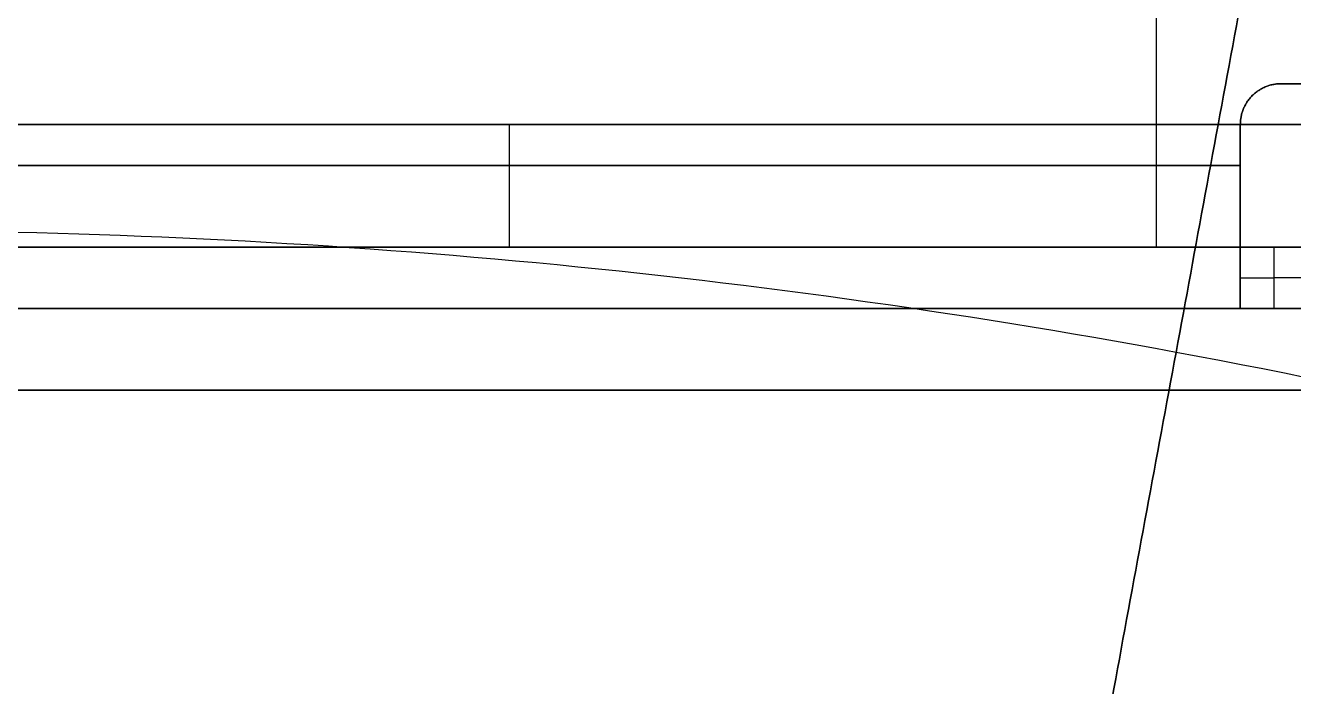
# Model space of a CAD drawing. Header units: millimetres. Extents: x 20.2 to 60.2, y 0 to 42.2.
# Drawn here: x 40.576 to 43.533, y 35.938 to 37.478 of the extents above; entities that cross this region are included whole.
import ezdxf

# ---------------------------------------------------------------- set-up
doc = ezdxf.new("R2010")
doc.units = ezdxf.units.MM
doc.layers.add('CHARGING$Platiene Rund Transmitter', color=178, linetype='Continuous', true_color=0x000000)

msp = doc.modelspace()

# ---------------------------------------------------------------- linework, layer by layer
at = {"layer": 'CHARGING$Platiene Rund Transmitter', "color": 254, "true_color": 0xcad1ee}
for p, q in [((43.5043, 37.3421, -2.8767), (43.5995, 37.3421, -2.8767)), ((43.4091, 37.1517, -2.8767), (43.4091, 37.2469, -2.8767)), ((43.4091, 37.1993, -2.8053), (43.4091, 37.1993, -2.9481)), ((43.4091, 36.8382, -2.728), (43.4091, 36.9984, -2.728)), ((43.4091, 36.985, -2.7071), (43.4091, 36.985, -2.9035)), ((36.3197, 36.9612, -1.396), (44.0709, 36.9612, -1.396)), ((43.5755, 36.9612, -2.3054), (36.8151, 36.9612, -2.3054)), ((43.5755, 36.8184, -2.3054), (36.8151, 36.8184, -2.3054))]:
    msp.add_line(p, q, dxfattribs=at)
for points in [[(43.2139, 37.2469, -2.8053), (43.2139, 39.0876, -2.8053), (43.2139, 40.9283, -2.8053)], [(43.2139, 37.2469, 0.0133), (43.2139, 39.0876, 0.0133), (43.2139, 40.9283, 0.0133)], [(43.2139, 37.2469, -2.8053), (43.2139, 39.0876, -2.8053), (43.2139, 40.9283, -2.8053)], [(43.5995, 37.3421, -2.9481), (43.5519, 37.3421, -2.9481), (43.5043, 37.3421, -2.9481)], [(43.5043, 37.3421, -2.8053), (43.5519, 37.3421, -2.8053), (43.5995, 37.3421, -2.8053)], [(43.5043, 37.3421, -2.8053), (43.5043, 37.3421, -2.8767), (43.5043, 37.3421, -2.9481)], [(43.2139, 37.2469, 0.0133), (40.1953, 37.2469, 0.0133), (37.1767, 37.2469, 0.0133)], [(40.1953, 37.2469, -2.8053), (41.7046, 37.2469, -2.8053), (43.2139, 37.2469, -2.8053)], [(43.4091, 37.2469, -2.9481), (43.4091, 37.1993, -2.9481), (43.4091, 37.1517, -2.9481)], [(43.4091, 37.1517, -2.8053), (43.4091, 37.1993, -2.8053), (43.4091, 37.2469, -2.8053)], [(43.4091, 37.2469, -2.9481), (43.4091, 37.2469, -2.8767), (43.4091, 37.2469, -2.8053)], [(43.4091, 37.1517, -2.9481), (40.1953, 37.1517, -2.9481), (36.9815, 37.1517, -2.9481)], [(36.9815, 37.1517, -2.8053), (40.1953, 37.1517, -2.8053), (43.4091, 37.1517, -2.8053)], [(43.4091, 37.1517, -2.8053), (43.4091, 37.1517, -2.8767), (43.4091, 37.1517, -2.9481)], [(43.8516, 36.9612, -1.9959), (40.1953, 36.9612, -1.9959), (36.5389, 36.9612, -1.9959)], [(43.4091, 36.9612, -2.6149), (40.1953, 36.9612, -2.6149), (36.9815, 36.9612, -2.6149)], [(43.2139, 36.9612, -0.2724), (40.1953, 36.9612, -0.2724), (37.1767, 36.9612, -0.2724)], [(40.1953, 36.9612, -2.5196), (41.7046, 36.9612, -2.5196), (43.2139, 36.9612, -2.5196)], [(43.4091, 36.9612, -2.5078), (43.4091, 36.9612, -2.5613), (43.4091, 36.9612, -2.6149)], [(43.4091, 36.9612, -2.5078), (43.4091, 36.8898, -2.5078), (43.4091, 36.8184, -2.5078)], [(43.4091, 36.8184, -2.5078), (43.4091, 36.8876, -2.5078), (43.4091, 36.9567, -2.5078)], [(43.4883, 36.8184, -2.3531), (43.4883, 36.8898, -2.3531), (43.4883, 36.9612, -2.3531)], [(36.5389, 36.8184, -1.9959), (40.1953, 36.8184, -1.9959), (43.8516, 36.8184, -1.9959)], [(36.9815, 36.8184, -2.6149), (40.1953, 36.8184, -2.6149), (43.4091, 36.8184, -2.6149)], [(43.4091, 36.8184, -2.6149), (43.4091, 36.8184, -2.5613), (43.4091, 36.8184, -2.5078)], [(44.3518, 36.6279, -1.6626), (40.1953, 36.6279, -1.6626), (36.0388, 36.6279, -1.6626)], [(36.0388, 36.6279, -1.8055), (40.1953, 36.6279, -1.8055), (44.3518, 36.6279, -1.8055)]]:
    msp.add_open_spline(points, degree=2, dxfattribs=at)
at = {"layer": 'CHARGING$Platiene Rund Transmitter', "color": 86, "true_color": 0x118002}
for points in [[(40.1659, 40), (41.3857, 40.0001), (43.8987, 39.7694), (47.6262, 38.6978), (51.2105, 36.8409), (54.4087, 34.243), (57.0069, 31.0445), (58.8637, 27.4605), (59.9354, 23.7328), (60.2778, 20), (59.9354, 16.2672), (58.8637, 12.5397), (57.0069, 8.9554), (54.4089, 5.7572), (51.2104, 3.159), (47.6264, 1.3023), (43.8987, 0.2305), (40.1659, -0.1119), (36.4332, 0.2305), (32.7057, 1.3022), (29.1213, 3.1591), (25.9232, 5.757), (23.3249, 8.9555), (21.4682, 12.5395), (20.3964, 16.2672), (20.054, 20), (20.3964, 23.7328), (21.4681, 27.4603), (23.325, 31.0446), (25.9229, 34.2428), (29.1214, 36.841), (32.7055, 38.6977), (36.4331, 39.7694), (38.9462, 40.0001), (40.1659, 40)], [(40.1659, 40, 1), (41.3857, 40.0001, 1), (43.8987, 39.7694, 1), (47.6262, 38.6978, 1), (51.2105, 36.8409, 1), (54.4087, 34.243, 1), (57.0069, 31.0445, 1), (58.8637, 27.4605, 1), (59.9354, 23.7328, 1), (60.2778, 20, 1), (59.9354, 16.2672, 1), (58.8637, 12.5397, 1), (57.0069, 8.9554, 1), (54.4089, 5.7572, 1), (51.2104, 3.159, 1), (47.6264, 1.3023, 1), (43.8987, 0.2305, 1), (40.1659, -0.1119, 1), (36.4332, 0.2305, 1), (32.7057, 1.3022, 1), (29.1213, 3.1591, 1), (25.9232, 5.757, 1), (23.3249, 8.9555, 1), (21.4682, 12.5395, 1), (20.3964, 16.2672, 1), (20.054, 20, 1), (20.3964, 23.7328, 1), (21.4681, 27.4603, 1), (23.325, 31.0446, 1), (25.9229, 34.2428, 1), (29.1214, 36.841, 1), (32.7055, 38.6977, 1), (36.4331, 39.7694, 1), (38.9462, 40.0001, 1), (40.1659, 40, 1)], [(40.1659, 40, 0.5), (41.3857, 40.0001, 0.5), (43.8987, 39.7694, 0.5), (47.6262, 38.6978, 0.5), (51.2105, 36.8409, 0.5), (54.4087, 34.243, 0.5), (57.0069, 31.0445, 0.5), (58.8637, 27.4605, 0.5), (59.9354, 23.7328, 0.5), (60.2778, 20, 0.5), (59.9354, 16.2672, 0.5), (58.8637, 12.5397, 0.5), (57.0069, 8.9554, 0.5), (54.4089, 5.7572, 0.5), (51.2104, 3.159, 0.5), (47.6264, 1.3023, 0.5), (43.8987, 0.2305, 0.5), (40.1659, -0.1119, 0.5), (36.4332, 0.2305, 0.5), (32.7057, 1.3022, 0.5), (29.1213, 3.1591, 0.5), (25.9232, 5.757, 0.5), (23.3249, 8.9555, 0.5), (21.4682, 12.5395, 0.5), (20.3964, 16.2672, 0.5), (20.054, 20, 0.5), (20.3964, 23.7328, 0.5), (21.4681, 27.4603, 0.5), (23.325, 31.0446, 0.5), (25.9229, 34.2428, 0.5), (29.1214, 36.841, 0.5), (32.7055, 38.6977, 0.5), (36.4331, 39.7694, 0.5), (38.9462, 40.0001, 0.5), (40.1659, 40, 0.5)], [(40.1659, 37), (41.2028, 37.0001), (43.3388, 36.804), (46.5071, 35.8932), (49.5538, 34.3148), (52.2723, 32.1065), (54.4808, 29.3878), (56.059, 26.3414), (56.97, 23.1729), (57.261, 20), (56.97, 16.8272), (56.0591, 13.6588), (54.4807, 10.6121), (52.2725, 7.8936), (49.5537, 5.6852), (46.5073, 4.1069), (43.3388, 3.1959), (40.1659, 2.9049), (36.9931, 3.1959), (33.8247, 4.1068), (30.778, 5.6852), (28.0596, 7.8935), (25.8511, 10.6122), (24.2729, 13.6586), (23.3619, 16.8271), (23.0708, 20), (23.3619, 23.1728), (24.2728, 26.3412), (25.8511, 29.3879), (28.0594, 32.1064), (30.7781, 34.3148), (33.8245, 35.8931), (36.993, 36.804), (39.1292, 37.0001), (40.1659, 37)], [(40.1659, 37, 1), (41.2028, 37.0001, 1), (43.3388, 36.804, 1), (46.5071, 35.8932, 1), (49.5538, 34.3148, 1), (52.2723, 32.1065, 1), (54.4808, 29.3878, 1), (56.059, 26.3414, 1), (56.97, 23.1729, 1), (57.261, 20, 1), (56.97, 16.8272, 1), (56.0591, 13.6588, 1), (54.4807, 10.6121, 1), (52.2725, 7.8936, 1), (49.5537, 5.6852, 1), (46.5073, 4.1069, 1), (43.3388, 3.1959, 1), (40.1659, 2.9049, 1), (36.9931, 3.1959, 1), (33.8247, 4.1068, 1), (30.778, 5.6852, 1), (28.0596, 7.8935, 1), (25.8511, 10.6122, 1), (24.2729, 13.6586, 1), (23.3619, 16.8271, 1), (23.0708, 20, 1), (23.3619, 23.1728, 1), (24.2728, 26.3412, 1), (25.8511, 29.3879, 1), (28.0594, 32.1064, 1), (30.7781, 34.3148, 1), (33.8245, 35.8931, 1), (36.993, 36.804, 1), (39.1292, 37.0001, 1), (40.1659, 37, 1)]]:
    msp.add_open_spline(points, degree=3, knots=[0, 0, 0, 0, 2.996669, 6.173385, 9.482612, 12.862313, 16.242013, 19.55124, 22.727957, 25.724626, 28.721294, 31.898011, 35.207238, 38.586938, 41.966639, 45.275866, 48.452582, 51.449251, 54.44592, 57.622636, 60.931863, 64.311564, 67.691265, 71.000491, 74.177208, 77.173877, 80.170545, 83.347262, 86.656489, 90.036189, 93.41589, 96.725117, 99.901833, 102.898502, 102.898502, 102.898502, 102.898502], dxfattribs=at)
for points in [[(42.7133, 33.7663), (43.2592, 36.7162), (43.8051, 39.6661)], [(43.8051, 39.6661, 1), (43.2592, 36.7162, 1), (42.7133, 33.7663, 1)]]:
    msp.add_open_spline(points, degree=2, dxfattribs=at)
at = {"layer": 'CHARGING$Platiene Rund Transmitter', "color": 254, "true_color": 0xcad1ee}
for points in [[(43.5043, 37.3421, -2.9481), (43.4091, 37.3421, -2.9481), (43.4091, 37.2469, -2.9481)], [(43.4091, 37.2469, -2.8053), (43.4091, 37.3421, -2.8053), (43.5043, 37.3421, -2.8053)], [(43.5043, 37.3421, -2.8767), (43.4091, 37.3421, -2.8767), (43.4091, 37.2469, -2.8767)]]:
    msp.add_rational_spline(points, [1, 0.707106781187, 1], degree=2, dxfattribs=at)
at = {"layer": 'CHARGING$Platiene Rund Transmitter', "color": 254, "true_color": 0xcad1ee, "extrusion": (1, -2.48728e-14, -2.48728e-14)}
msp.add_rational_spline([(41.7046, 37.2469, -2.8053), (41.7046, 36.9612, -2.8053), (41.7046, 36.9612, -2.5196)], [1, 0.707106781187, 1], degree=2, dxfattribs=at)
at = {"layer": 'CHARGING$Platiene Rund Transmitter', "color": 254, "true_color": 0xcad1ee, "extrusion": (1, -4.97456e-14, 4.97456e-14)}
msp.add_rational_spline([(43.2139, 36.9612, -0.2724), (43.2139, 36.9612, 0.0133), (43.2139, 37.2469, 0.0133)], [1, 0.707106781187, 1], degree=2, dxfattribs=at)
at = {"layer": 'CHARGING$Platiene Rund Transmitter', "color": 254, "true_color": 0xcad1ee, "extrusion": (1.86546e-14, -1, 1.30582e-13)}
msp.add_rational_spline([(43.2139, 37.2469, 0.0133), (44.3566, 37.2469, 0.0133), (44.3566, 37.2469, -1.1294)], [1, 0.707106781187, 1], degree=2, dxfattribs=at)
at = {"layer": 'CHARGING$Platiene Rund Transmitter', "color": 254, "true_color": 0xcad1ee, "extrusion": (-1, 4.97456e-14, 4.97456e-14)}
msp.add_rational_spline([(43.2139, 36.9612, -2.5196), (43.2139, 36.9612, -2.8053), (43.2139, 37.2469, -2.8053)], [1, 0.707106781187, 1], degree=2, dxfattribs=at)
at = {"layer": 'CHARGING$Platiene Rund Transmitter', "color": 254, "true_color": 0xcad1ee, "extrusion": (2.48727e-14, 1, -3.73091e-14)}
msp.add_rational_spline([(44.3566, 37.2469, -1.6626), (44.3566, 37.2469, -2.8053), (43.2139, 37.2469, -2.8053)], [1, 0.707106781187, 1], degree=2, dxfattribs=at)
at = {"layer": 'CHARGING$Platiene Rund Transmitter', "color": 254, "true_color": 0xcad1ee, "extrusion": (1, -2.13195e-14, -2.13195e-14)}
msp.add_rational_spline([(43.4091, 36.8184, -2.6149), (43.4091, 36.8184, -2.9481), (43.4091, 37.1517, -2.9481)], [1, 0.707106781187, 1], degree=2, dxfattribs=at)
at = {"layer": 'CHARGING$Platiene Rund Transmitter', "color": 254, "true_color": 0xcad1ee, "extrusion": (1, -3.73092e-14, -3.73092e-14)}
msp.add_rational_spline([(43.4091, 37.1517, -2.8053), (43.4091, 36.9612, -2.8053), (43.4091, 36.9612, -2.6149)], [1, 0.707106781187, 1], degree=2, dxfattribs=at)
at = {"layer": 'CHARGING$Platiene Rund Transmitter', "color": 254, "true_color": 0xcad1ee, "extrusion": (1.65818e-14, -1, 1.24364e-13)}
msp.add_rational_spline([(44.0709, 36.9612, -1.1294), (44.0709, 36.9612, -0.2724), (43.2139, 36.9612, -0.2724)], [1, 0.707106781187, 1], degree=2, dxfattribs=at)
at = {"layer": 'CHARGING$Platiene Rund Transmitter', "color": 254, "true_color": 0xcad1ee, "extrusion": (-5.80364e-14, 1, -1.65818e-14)}
msp.add_rational_spline([(43.2139, 36.9612, -2.5196), (44.0709, 36.9612, -2.5196), (44.0709, 36.9612, -1.6626)], [1, 0.707106781187, 1], degree=2, dxfattribs=at)
at = {"layer": 'CHARGING$Platiene Rund Transmitter', "color": 254, "true_color": 0xcad1ee, "extrusion": (5.00584e-13, -1, -7.27838e-14)}
msp.add_rational_spline([(43.4883, 36.9612, -2.3531), (43.4091, 36.9612, -2.4101), (43.4091, 36.9612, -2.5078)], [1, 0.889896065088, 1], degree=2, dxfattribs=at)
at = {"layer": 'CHARGING$Platiene Rund Transmitter', "color": 254, "true_color": 0xcad1ee, "extrusion": (3.29492e-14, 1, -1.32958e-13)}
msp.add_rational_spline([(43.8516, 36.9612, -1.9959), (43.7334, 36.9612, -2.239), (43.4883, 36.9612, -2.3531)], [1, 0.942426913055, 1], degree=2, dxfattribs=at)
at = {"layer": 'CHARGING$Platiene Rund Transmitter', "color": 254, "true_color": 0xcad1ee, "extrusion": (-1.49237e-13, -1, -2.91135e-13)}
msp.add_rational_spline([(43.4091, 36.8898, -2.5078), (43.4091, 36.8898, -2.4101), (43.4883, 36.8898, -2.3531)], [1, 0.824859897823, 0.859175347501], degree=2, dxfattribs=at)
at = {"layer": 'CHARGING$Platiene Rund Transmitter', "color": 254, "true_color": 0xcad1ee, "extrusion": (-6.00754e-14, 1, -1.12831e-13)}
msp.add_rational_spline([(43.8577, 36.8896, -1.9831), (43.7406, 36.8896, -2.2356), (43.4883, 36.8896, -2.3531)], [0.880433029547, 0.826820291161, 0.880140749392], degree=2, dxfattribs=at)
at = {"layer": 'CHARGING$Platiene Rund Transmitter', "color": 254, "true_color": 0xcad1ee, "extrusion": (-4.48244e-13, -1, -3.26249e-26)}
msp.add_rational_spline([(43.4091, 36.8184, -2.5078), (43.4091, 36.8184, -2.4101), (43.4883, 36.8184, -2.3531)], [1, 0.889896065088, 1], degree=2, dxfattribs=at)
at = {"layer": 'CHARGING$Platiene Rund Transmitter', "color": 254, "true_color": 0xcad1ee, "extrusion": (-2.27272e-13, 1, 5.21127e-14)}
msp.add_rational_spline([(43.4883, 36.8184, -2.3531), (43.7334, 36.8184, -2.239), (43.8516, 36.8184, -1.9959)], [1, 0.942426913055, 1], degree=2, dxfattribs=at)

doc.saveas('drawing.dxf')
